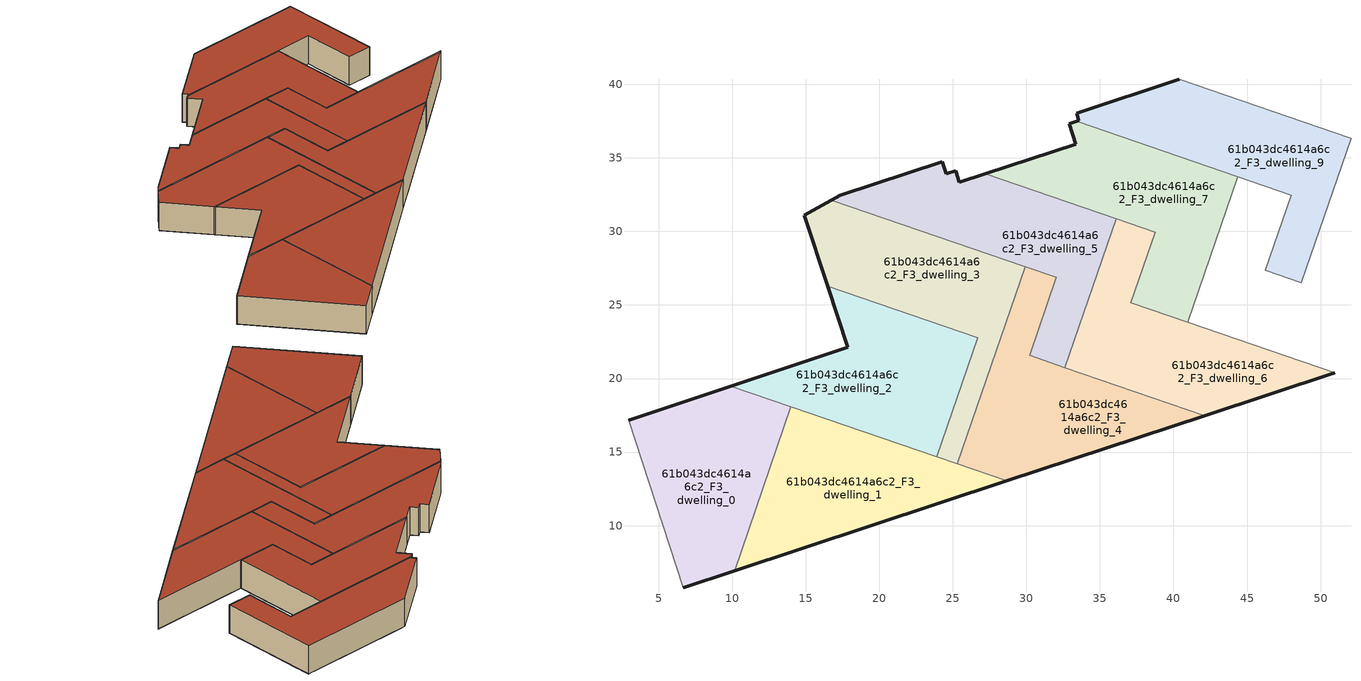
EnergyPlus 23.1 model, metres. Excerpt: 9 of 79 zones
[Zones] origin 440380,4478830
61b043dc4614a6c2_F3_dwelling_0
 floor to 61b043dc4614a6c2_F2_dwelling_0 (EU_floor_Construction): 10.18,6.94 12.1,12.54 9.82,19.46 2.96,17.17 6.68,5.79 z9
 floor to 61b043dc4614a6c2_F2_dwelling_1 (EU_floor_Construction): 13.18,15.7 14,18.08 9.91,19.49 9.82,19.46 11.27,15.06 z9
 floor to 61b043dc4614a6c2_F2_dwelling_2 (EU_floor_Construction): 12.1,12.54 13.18,15.7 11.27,15.06 z9
 wall outside (EU_wall_Construction): 10.17,6.94 6.68,5.79 / 2.96,17.17 9.91,19.49 z9:12
 wall to 61b043dc4614a6c2_F3_dwelling_1 (EU_wall_Construction): 14,18.08 10.17,6.94 z9:12
 wall adiabatic (EU_wall_Construction): 6.68,5.79 2.96,17.17 z9:12
 wall to 61b043dc4614a6c2_F3_dwelling_2 (EU_wall_Construction): 9.91,19.49 14,18.08 z9:12
 roof outside (EU_roof_Construction): 14,18.08 10.17,6.94 6.68,5.79 2.96,17.17 9.91,19.49 z12
61b043dc4614a6c2_F3_dwelling_1
 floor to 61b043dc4614a6c2_F2_dwelling_2 (EU_floor_Construction): 24.76,11.75 23.78,14.72 17.14,17 13.18,15.7 12.1,12.54 13.58,8.06 z9
 floor to 61b043dc4614a6c2_F2_dwelling_0 (EU_floor_Construction): 13.58,8.06 12.1,12.54 10.18,6.94 z9
 floor to 61b043dc4614a6c2_F2_dwelling_1 (EU_floor_Construction): 17.14,17 14,18.08 13.18,15.7 z9
 floor to 61b043dc4614a6c2_F2_dwelling_4 (EU_floor_Construction): 28.68,13.04 23.78,14.72 24.76,11.75 z9
 wall outside (EU_wall_Construction): 28.68,13.04 10.17,6.94 z9:12
 wall to 61b043dc4614a6c2_F3_dwelling_4 (EU_wall_Construction): 25.32,14.19 28.68,13.04 z9:12
 wall to 61b043dc4614a6c2_F3_dwelling_3 (EU_wall_Construction): 23.92,14.67 25.32,14.19 z9:12
 wall to 61b043dc4614a6c2_F3_dwelling_2 (EU_wall_Construction): 14,18.08 23.92,14.67 z9:12
 roof outside (EU_roof_Construction): 28.68,13.04 10.17,6.94 14,18.08 z12
61b043dc4614a6c2_F3_dwelling_2
 floor to 61b043dc4614a6c2_F2_dwelling_1 (EU_floor_Construction): 22.45,18.75 20.41,24.94 16.49,26.28 17.85,22.13 9.91,19.49 17.14,17 z9
 floor to 61b043dc4614a6c2_F2_dwelling_4 (EU_floor_Construction): 23.92,14.67 26.71,22.78 25.1,23.33 21.35,22.09 23.78,14.72 z9
 floor to 61b043dc4614a6c2_F2_dwelling_3 (EU_floor_Construction): 25.1,23.33 20.41,24.94 21.35,22.09 z9
 floor to 61b043dc4614a6c2_F2_dwelling_2 (EU_floor_Construction): 23.78,14.72 22.45,18.75 17.14,17 z9
 wall outside (EU_wall_Construction): 9.91,19.49 17.85,22.13 16.49,26.28 z9:12
 wall to 61b043dc4614a6c2_F3_dwelling_3 (EU_wall_Construction): 16.49,26.28 26.71,22.78 23.92,14.67 z9:12
 roof outside (EU_roof_Construction): 26.71,22.78 23.92,14.67 9.91,19.49 17.85,22.13 16.49,26.28 z12
61b043dc4614a6c2_F3_dwelling_3
 floor to 61b043dc4614a6c2_F2_dwelling_3 (EU_floor_Construction): 28.88,24.57 28.9,24.64 27.67,28.38 18.2,31.63 20.41,24.94 25.1,23.33 z9
 floor to 61b043dc4614a6c2_F2_dwelling_1 (EU_floor_Construction): 20.41,24.94 18.2,31.63 16.76,32.13 14.9,31.11 16.49,26.28 z9
 floor to 61b043dc4614a6c2_F2_dwelling_4 (EU_floor_Construction): 25.32,14.19 28.88,24.57 25.1,23.33 26.71,22.78 23.92,14.67 z9
 floor to 61b043dc4614a6c2_F2_dwelling_5 (EU_floor_Construction): 28.9,24.64 29.92,27.6 27.67,28.38 z9
 wall outside (EU_wall_Construction): 16.49,26.28 14.9,31.11 16.76,32.13 z9:12
 wall to 61b043dc4614a6c2_F3_dwelling_4 (EU_wall_Construction): 29.92,27.6 25.32,14.19 z9:12
 wall to 61b043dc4614a6c2_F3_dwelling_5 (EU_wall_Construction): 16.76,32.13 29.92,27.6 z9:12
 roof outside (EU_roof_Construction): 29.92,27.6 25.32,14.19 23.92,14.67 26.71,22.78 16.49,26.28 14.9,31.11 16.76,32.13 z12
61b043dc4614a6c2_F3_dwelling_4
 floor to 61b043dc4614a6c2_F2_dwelling_4 (EU_floor_Construction): 32.33,14.24 28.92,24.59 28.88,24.57 25.32,14.19 28.68,13.04 z9
 floor to 61b043dc4614a6c2_F2_dwelling_6 (EU_floor_Construction): 40.42,16.91 39.99,18.21 30.22,21.57 31.28,24.64 29.14,23.93 32.33,14.24 z9
 floor to 61b043dc4614a6c2_F2_dwelling_5 (EU_floor_Construction): 31.28,24.64 32.05,26.87 29.92,27.6 28.9,24.64 29.14,23.93 z9
 floor to 61b043dc4614a6c2_F2_dwelling_8 (EU_floor_Construction): 42.14,17.47 39.99,18.21 40.42,16.91 z9
 wall outside (EU_wall_Construction): 42.14,17.47 28.68,13.04 z9:12
 wall to 61b043dc4614a6c2_F3_dwelling_5 (EU_wall_Construction): 29.92,27.6 32.05,26.87 30.22,21.57 32.63,20.74 z9:12
 wall to 61b043dc4614a6c2_F3_dwelling_6 (EU_wall_Construction): 32.63,20.74 42.14,17.47 z9:12
 roof outside (EU_roof_Construction): 32.05,26.87 30.22,21.57 42.14,17.47 28.68,13.04 25.32,14.19 29.92,27.6 z12
61b043dc4614a6c2_F3_dwelling_5
 floor to 61b043dc4614a6c2_F2_dwelling_5 (EU_floor_Construction): 34.31,25.64 35.96,30.44 35.78,30.96 27.22,33.9 25.98,33.5 27.67,28.38 32.05,26.87 31.28,24.64 z9
 floor to 61b043dc4614a6c2_F2_dwelling_3 (EU_floor_Construction): 27.67,28.38 25.98,33.5 25.46,33.32 25.21,34.11 24.55,33.91 24.28,34.72 17.88,32.62 18.2,31.63 z9
 floor to 61b043dc4614a6c2_F2_dwelling_7 (EU_floor_Construction): 35.96,30.44 36.1,30.85 35.78,30.96 z9
 floor to 61b043dc4614a6c2_F2_dwelling_6 (EU_floor_Construction): 32.63,20.74 34.31,25.64 31.28,24.64 30.22,21.57 z9
 floor to 61b043dc4614a6c2_F2_dwelling_1 (EU_floor_Construction): 18.2,31.63 17.88,32.62 17.36,32.46 16.76,32.13 z9
 wall outside (EU_wall_Construction): 16.76,32.13 17.36,32.46 24.28,34.72 24.55,33.91 25.21,34.11 25.46,33.32 27.22,33.91 z9:12
 wall to 61b043dc4614a6c2_F3_dwelling_6 (EU_wall_Construction): 36.1,30.85 32.63,20.74 z9:12
 wall to 61b043dc4614a6c2_F3_dwelling_7 (EU_wall_Construction): 27.22,33.91 36.1,30.85 z9:12
 roof outside (EU_roof_Construction): 36.1,30.85 32.63,20.74 30.22,21.57 32.05,26.87 16.76,32.13 17.36,32.46 24.28,34.72 24.55,33.91 25.21,34.11 25.46,33.32 27.22,33.91 z12
61b043dc4614a6c2_F3_dwelling_6
 floor to 61b043dc4614a6c2_F2_dwelling_6 (EU_floor_Construction): 39.99,18.21 37.78,24.91 37.1,25.14 37.41,26.03 37.22,26.6 34.31,25.64 32.63,20.74 z9
 floor to 61b043dc4614a6c2_F2_dwelling_8 (EU_floor_Construction): 47.83,19.35 47.05,21.72 37.78,24.91 39.99,18.21 42.14,17.47 z9; 37.41,26.03 38.03,27.84 36.93,27.48 z9
 floor to 61b043dc4614a6c2_F2_dwelling_5 (EU_floor_Construction): 37.22,26.6 35.96,30.44 34.31,25.64 z9
 floor to 61b043dc4614a6c2_F2_dwelling_10 (EU_floor_Construction): 50.95,20.38 47.05,21.72 47.83,19.35 z9
 floor to 61b043dc4614a6c2_F2_dwelling_7 (EU_floor_Construction): 38.03,27.84 38.75,29.94 36.1,30.85 35.96,30.44 36.93,27.48 z9
 wall outside (EU_wall_Construction): 50.95,20.38 42.14,17.47 z9:12
 wall to 61b043dc4614a6c2_F3_dwelling_7 (EU_wall_Construction): 36.1,30.85 38.75,29.94 37.1,25.14 40.96,23.81 z9:12
 wall to 61b043dc4614a6c2_F3_dwelling_8 (EU_wall_Construction): 40.96,23.81 50.95,20.38 z9:12
 roof outside (EU_roof_Construction): 50.95,20.38 42.14,17.47 32.63,20.74 36.1,30.85 38.75,29.94 37.1,25.14 z12
61b043dc4614a6c2_F3_dwelling_7
 floor to 61b043dc4614a6c2_F2_dwelling_7 (EU_floor_Construction): 42.89,29.44 43.71,31.84 42.93,34.2 33.66,37.39 35.78,30.96 38.75,29.94 38.03,27.84 z9
 floor to 61b043dc4614a6c2_F2_dwelling_5 (EU_floor_Construction): 35.78,30.96 33.66,37.39 33.41,37.47 32.91,37.3 33.37,35.94 27.22,33.9 z9
 floor to 61b043dc4614a6c2_F2_dwelling_8 (EU_floor_Construction): 40.96,23.81 42.89,29.44 38.03,27.84 37.41,26.03 37.78,24.91 z9
 floor to 61b043dc4614a6c2_F2_dwelling_9 (EU_floor_Construction): 43.71,31.84 44.36,33.71 42.93,34.2 z9
 floor to 61b043dc4614a6c2_F2_dwelling_6 (EU_floor_Construction): 37.78,24.91 37.41,26.03 37.1,25.14 z9
 wall outside (EU_wall_Construction): 27.22,33.91 33.37,35.94 32.91,37.3 33.41,37.47 z9:12
 wall to 61b043dc4614a6c2_F3_dwelling_8 (EU_wall_Construction): 44.36,33.71 40.96,23.81 z9:12
 wall to 61b043dc4614a6c2_F3_dwelling_9 (EU_wall_Construction): 33.41,37.47 44.36,33.71 z9:12
 roof outside (EU_roof_Construction): 44.36,33.71 40.96,23.81 37.1,25.14 38.75,29.94 27.22,33.91 33.37,35.94 32.91,37.3 33.41,37.47 z12
61b043dc4614a6c2_F3_dwelling_9
 floor to 61b043dc4614a6c2_F2_dwelling_9 (EU_floor_Construction): 50.28,31.11 51.53,34.78 50.89,36.73 40.98,40.14 42.93,34.2 47.99,32.47 47.18,30.09 z9
 floor to 61b043dc4614a6c2_F2_dwelling_11 (EU_floor_Construction): 51.53,34.78 52.07,36.33 50.89,36.73 z9
 floor to 61b043dc4614a6c2_F2_dwelling_7 (EU_floor_Construction): 42.93,34.2 40.98,40.14 40.41,40.33 33.45,38.05 33.66,37.39 z9
 floor to 61b043dc4614a6c2_F2_dwelling_10 (EU_floor_Construction): 48.7,26.53 50.28,31.11 47.18,30.09 46.24,27.37 z9
 floor to 61b043dc4614a6c2_F2_dwelling_5 (EU_floor_Construction): 33.66,37.39 33.45,38.05 33.43,38.04 33.55,37.52 33.41,37.47 z9
 wall outside (EU_wall_Construction): 33.41,37.47 33.55,37.52 33.43,38.04 40.41,40.33 z9:12
 wall to 61b043dc4614a6c2_F3_dwelling_10 (EU_wall_Construction): 52.07,36.33 48.7,26.53 z9:12
 wall to 61b043dc4614a6c2_F3_dwelling_8 (EU_wall_Construction): 48.7,26.53 46.24,27.37 47.99,32.47 44.36,33.71 z9:12
 wall to 61b043dc4614a6c2_F3_dwelling_11 (EU_wall_Construction): 40.41,40.33 52.07,36.33 z9:12
 roof outside (EU_roof_Construction): 52.07,36.33 48.7,26.53 46.24,27.37 47.99,32.47 33.41,37.47 33.55,37.52 33.43,38.04 40.41,40.33 z12
[Building]
EU S2 Campaign: North Axis=0; Terrain=City; Solar Distribution=FullExterior
[Site:Location]
Madrid: Latitude=40.5; Longitude=-3.5; Time Zone=1; Elevation=609
[SizingPeriod:WeatherFileDays]
AnnualSizingPeriod: Begin Month=1; Begin Day of Month=1; End Month=12; End Day of Month=31; Day of Week for Start Day=Monday; Use Weather File Daylight Saving Period=No; Use Weather File Rain and Snow Indicators=No
[MATERIAL]
EU_InternalMass_Material: Roughness=MediumRough; Thickness=0.1; Conductivity=1; Density=1800; Specific Heat=900; Thermal Absorptance=0.9; Solar Absorptance=0.7; Visible Absorptance=0.7
[MATERIAL:NOMASS] Roughness=MediumRough; Thermal Absorptance=0.9; Solar Absorptance=0.7; Visible Absorptance=0.7
Name | Thermal Resistance
EU_wall_NoMass | 1.60022
EU_roof_NoMass | 1.57597
EU_floor_NoMass | 0.470652
[CONSTRUCTION]
EU_wall_Construction: EU_wall_NoMass
EU_roof_Construction: EU_roof_NoMass
EU_floor_Construction: EU_floor_NoMass
EU_InternalMass_Construction: EU_InternalMass_Material
[ZONE] Type=1; Multiplier=1; Ceiling Height=autocalculate; Floor Area=autocalculate; Part of Total Floor Area=Yes
Name | Volume
61b043dc4614a6c2_F3_dwelling_0; 61b043dc4614a6c2_F3_dwelling_4 | 274.267
61b043dc4614a6c2_F3_dwelling_1 | 274.221
61b043dc4614a6c2_F3_dwelling_2; 61b043dc4614a6c2_F3_dwelling_6 | 274.274
61b043dc4614a6c2_F3_dwelling_3 | 274.284
61b043dc4614a6c2_F3_dwelling_5 | 274.213
61b043dc4614a6c2_F3_dwelling_7 | 274.264
61b043dc4614a6c2_F3_dwelling_9 | 274.227
[INTERNALMASS] Construction=EU_InternalMass_Construction
Name | Zone or ZoneList | Surface Area
61b043dc4614a6c2_F3_dwelling_0_EU_InternalMass | 61b043dc4614a6c2_F3_dwelling_0 | 91.423
61b043dc4614a6c2_F3_dwelling_1_EU_InternalMass | 61b043dc4614a6c2_F3_dwelling_1 | 91.4099
61b043dc4614a6c2_F3_dwelling_2_EU_InternalMass | 61b043dc4614a6c2_F3_dwelling_2 | 91.4247
61b043dc4614a6c2_F3_dwelling_3_EU_InternalMass | 61b043dc4614a6c2_F3_dwelling_3 | 91.4275
61b043dc4614a6c2_F3_dwelling_4_EU_InternalMass | 61b043dc4614a6c2_F3_dwelling_4 | 91.4193
61b043dc4614a6c2_F3_dwelling_5_EU_InternalMass | 61b043dc4614a6c2_F3_dwelling_5 | 91.4057
61b043dc4614a6c2_F3_dwelling_6_EU_InternalMass | 61b043dc4614a6c2_F3_dwelling_6 | 91.422
61b043dc4614a6c2_F3_dwelling_7_EU_InternalMass | 61b043dc4614a6c2_F3_dwelling_7 | 91.4231
61b043dc4614a6c2_F3_dwelling_9_EU_InternalMass | 61b043dc4614a6c2_F3_dwelling_9 | 91.4079
[OTHEREQUIPMENT] Fuel Type=Electricity; Design Level Calculation Method=Watts/Area; Power per Zone Floor Area=1; Fraction Latent=0; Fraction Radiant=0; Fraction Lost=0; Carbon Dioxide Generation Rate=0; EndUse Subcategory=EU_Step8_InternalGains
Name | Zone or ZoneList or Space or SpaceList | Schedule
EU_Step8_InternalGain_61b043dc4614a6c2_F3_dwelling_0_f000 | 61b043dc4614a6c2_F3_dwelling_0 | EU_Step8_GainSchedule_61b043dc4614a6c2_F3_dwelling_0_f000
EU_Step8_InternalGain_61b043dc4614a6c2_F3_dwelling_1_f000 | 61b043dc4614a6c2_F3_dwelling_1 | EU_Step8_GainSchedule_61b043dc4614a6c2_F3_dwelling_1_f000
EU_Step8_InternalGain_61b043dc4614a6c2_F3_dwelling_2_f000 | 61b043dc4614a6c2_F3_dwelling_2 | EU_Step8_GainSchedule_61b043dc4614a6c2_F3_dwelling_2_f000
EU_Step8_InternalGain_61b043dc4614a6c2_F3_dwelling_3_f000 | 61b043dc4614a6c2_F3_dwelling_3 | EU_Step8_GainSchedule_61b043dc4614a6c2_F3_dwelling_3_f000
EU_Step8_InternalGain_61b043dc4614a6c2_F3_dwelling_4_f000 | 61b043dc4614a6c2_F3_dwelling_4 | EU_Step8_GainSchedule_61b043dc4614a6c2_F3_dwelling_4_f000
EU_Step8_InternalGain_61b043dc4614a6c2_F3_dwelling_5_f000 | 61b043dc4614a6c2_F3_dwelling_5 | EU_Step8_GainSchedule_61b043dc4614a6c2_F3_dwelling_5_f000
EU_Step8_InternalGain_61b043dc4614a6c2_F3_dwelling_6_f000 | 61b043dc4614a6c2_F3_dwelling_6 | EU_Step8_GainSchedule_61b043dc4614a6c2_F3_dwelling_6_f000
EU_Step8_InternalGain_61b043dc4614a6c2_F3_dwelling_7_f000 | 61b043dc4614a6c2_F3_dwelling_7 | EU_Step8_GainSchedule_61b043dc4614a6c2_F3_dwelling_7_f000
EU_Step8_InternalGain_61b043dc4614a6c2_F3_dwelling_9_f000 | 61b043dc4614a6c2_F3_dwelling_9 | EU_Step8_GainSchedule_61b043dc4614a6c2_F3_dwelling_9_f000
[ZONEVENTILATION:DESIGNFLOWRATE] Schedule=EU_AlwaysOn; Design Flow Rate Calculation Method=AirChanges/Hour; Air Changes per Hour=0.480704; Ventilation Type=Natural; Fan Pressure Rise=0; Fan Total Efficiency=1; Constant Term Coefficient=1; Temperature Term Coefficient=0; Velocity Term Coefficient=0; Velocity Squared Term Coefficient=0; Minimum Indoor Temperature=-100; Maximum Indoor Temperature=100; Delta Temperature=-100; Minimum Outdoor Temperature=-100; Maximum Outdoor Temperature=100; Maximum Wind Speed=40
Name | Zone or ZoneList or Space or SpaceList
EU_ConstantAir_61b043dc4614a6c2_F3_dwelling_0 | 61b043dc4614a6c2_F3_dwelling_0
EU_ConstantAir_61b043dc4614a6c2_F3_dwelling_1 | 61b043dc4614a6c2_F3_dwelling_1
EU_ConstantAir_61b043dc4614a6c2_F3_dwelling_2 | 61b043dc4614a6c2_F3_dwelling_2
EU_ConstantAir_61b043dc4614a6c2_F3_dwelling_3 | 61b043dc4614a6c2_F3_dwelling_3
EU_ConstantAir_61b043dc4614a6c2_F3_dwelling_4 | 61b043dc4614a6c2_F3_dwelling_4
EU_ConstantAir_61b043dc4614a6c2_F3_dwelling_5 | 61b043dc4614a6c2_F3_dwelling_5
EU_ConstantAir_61b043dc4614a6c2_F3_dwelling_6 | 61b043dc4614a6c2_F3_dwelling_6
EU_ConstantAir_61b043dc4614a6c2_F3_dwelling_7 | 61b043dc4614a6c2_F3_dwelling_7
EU_ConstantAir_61b043dc4614a6c2_F3_dwelling_9 | 61b043dc4614a6c2_F3_dwelling_9
[HVACTEMPLATE:ZONE:IDEALLOADSAIRSYSTEM] System Availability Schedule=EU_AlwaysOn; Maximum Heating Supply Air Temperature=50; Minimum Cooling Supply Air Temperature=13; Maximum Heating Supply Air Humidity Ratio=0.0156; Minimum Cooling Supply Air Humidity Ratio=0.0077; Heating Limit=NoLimit; Cooling Limit=NoLimit; Heating Availability Schedule=EU_AlwaysOn; Cooling Availability Schedule=EU_CoolingOff; Dehumidification Control Type=ConstantSensibleHeatRatio; Cooling Sensible Heat Ratio=0.7; Dehumidification Setpoint=60; Humidification Control Type=None; Humidification Setpoint=30; Outdoor Air Method=None; Outdoor Air Flow Rate per Person=0.00944; Outdoor Air Flow Rate per Zone Floor Area=0; Outdoor Air Flow Rate per Zone=0; Demand Controlled Ventilation Type=None; Outdoor Air Economizer Type=NoEconomizer; Heat Recovery Type=None; Sensible Heat Recovery Effectiveness=0.7; Latent Heat Recovery Effectiveness=0.65
Name | Template Thermostat
61b043dc4614a6c2_F3_dwelling_0 | EU_HeatOnly_61b043dc4614a6c2_F3_dwelling_0
61b043dc4614a6c2_F3_dwelling_1 | EU_HeatOnly_61b043dc4614a6c2_F3_dwelling_1
61b043dc4614a6c2_F3_dwelling_2 | EU_HeatOnly_61b043dc4614a6c2_F3_dwelling_2
61b043dc4614a6c2_F3_dwelling_3 | EU_HeatOnly_61b043dc4614a6c2_F3_dwelling_3
61b043dc4614a6c2_F3_dwelling_4 | EU_HeatOnly_61b043dc4614a6c2_F3_dwelling_4
61b043dc4614a6c2_F3_dwelling_5 | EU_HeatOnly_61b043dc4614a6c2_F3_dwelling_5
61b043dc4614a6c2_F3_dwelling_6 | EU_HeatOnly_61b043dc4614a6c2_F3_dwelling_6
61b043dc4614a6c2_F3_dwelling_7 | EU_HeatOnly_61b043dc4614a6c2_F3_dwelling_7
61b043dc4614a6c2_F3_dwelling_9 | EU_HeatOnly_61b043dc4614a6c2_F3_dwelling_9
[SIZING:ZONE] Zone Cooling Design Supply Air Temperature Input Method=SupplyAirTemperature; Zone Cooling Design Supply Air Temperature=13; Zone Heating Design Supply Air Temperature Input Method=SupplyAirTemperature; Zone Heating Design Supply Air Temperature=50; Zone Cooling Design Supply Air Humidity Ratio=0.008; Zone Heating Design Supply Air Humidity Ratio=0.008; Cooling Design Air Flow Method=DesignDay; Cooling Design Air Flow Rate=0; Cooling Minimum Air Flow per Zone Floor Area=0.000762; Cooling Minimum Air Flow=0; Cooling Minimum Air Flow Fraction=0.2; Heating Design Air Flow Method=DesignDay; Heating Design Air Flow Rate=0; Heating Maximum Air Flow per Zone Floor Area=0.002032; Heating Maximum Air Flow=0.141576; Heating Maximum Air Flow Fraction=0.3; Account for Dedicated Outdoor Air System=No; Dedicated Outdoor Air System Control Strategy=NeutralSupplyAir; Dedicated Outdoor Air Low Setpoint Temperature for Design=autosize; Dedicated Outdoor Air High Setpoint Temperature for Design=autosize; Zone Load Sizing Method=Sensible Load Only No Latent Load; Zone Latent Cooling Design Supply Air Humidity Ratio Input Method=HumidityRatioDifference; Zone Cooling Design Supply Air Humidity Ratio Difference=0.005; Zone Latent Heating Design Supply Air Humidity Ratio Input Method=HumidityRatioDifference; Zone Humidification Design Supply Air Humidity Ratio Difference=0.005
61b043dc4614a6c2_F3_dwelling_0; 61b043dc4614a6c2_F3_dwelling_1; 61b043dc4614a6c2_F3_dwelling_2; 61b043dc4614a6c2_F3_dwelling_3; 61b043dc4614a6c2_F3_dwelling_4; 61b043dc4614a6c2_F3_dwelling_5; 61b043dc4614a6c2_F3_dwelling_6; 61b043dc4614a6c2_F3_dwelling_7; 61b043dc4614a6c2_F3_dwelling_9
[SCHEDULE:CONSTANT]
Name | Hourly Value
EU_AlwaysOn | 1
EU_CoolingOff | 0
[SCHEDULE:FILE] Column Number=1; Rows to Skip at Top=0; Number of Hours of Data=8760; Column Separator=Comma; Interpolate to Timestep=No; Minutes per Item=60; Adjust Schedule for Daylight Savings=Yes
Name | File
EU_Step8_GainSchedule_61b043dc4614a6c2_F3_dwelling_0_f000 | ../../schedules/61b043dc4614a6c2/61b043dc4614a6c2_F3_dwelling_0_f000_gain.csv
EU_Step8_GainSchedule_61b043dc4614a6c2_F3_dwelling_1_f000 | ../../schedules/61b043dc4614a6c2/61b043dc4614a6c2_F3_dwelling_1_f000_gain.csv
EU_Step8_GainSchedule_61b043dc4614a6c2_F3_dwelling_2_f000 | ../../schedules/61b043dc4614a6c2/61b043dc4614a6c2_F3_dwelling_2_f000_gain.csv
EU_Step8_GainSchedule_61b043dc4614a6c2_F3_dwelling_3_f000 | ../../schedules/61b043dc4614a6c2/61b043dc4614a6c2_F3_dwelling_3_f000_gain.csv
EU_Step8_GainSchedule_61b043dc4614a6c2_F3_dwelling_4_f000 | ../../schedules/61b043dc4614a6c2/61b043dc4614a6c2_F3_dwelling_4_f000_gain.csv
EU_Step8_GainSchedule_61b043dc4614a6c2_F3_dwelling_5_f000 | ../../schedules/61b043dc4614a6c2/61b043dc4614a6c2_F3_dwelling_5_f000_gain.csv
EU_Step8_GainSchedule_61b043dc4614a6c2_F3_dwelling_6_f000 | ../../schedules/61b043dc4614a6c2/61b043dc4614a6c2_F3_dwelling_6_f000_gain.csv
EU_Step8_GainSchedule_61b043dc4614a6c2_F3_dwelling_7_f000 | ../../schedules/61b043dc4614a6c2/61b043dc4614a6c2_F3_dwelling_7_f000_gain.csv
EU_Step8_GainSchedule_61b043dc4614a6c2_F3_dwelling_9_f000 | ../../schedules/61b043dc4614a6c2/61b043dc4614a6c2_F3_dwelling_9_f000_gain.csv
